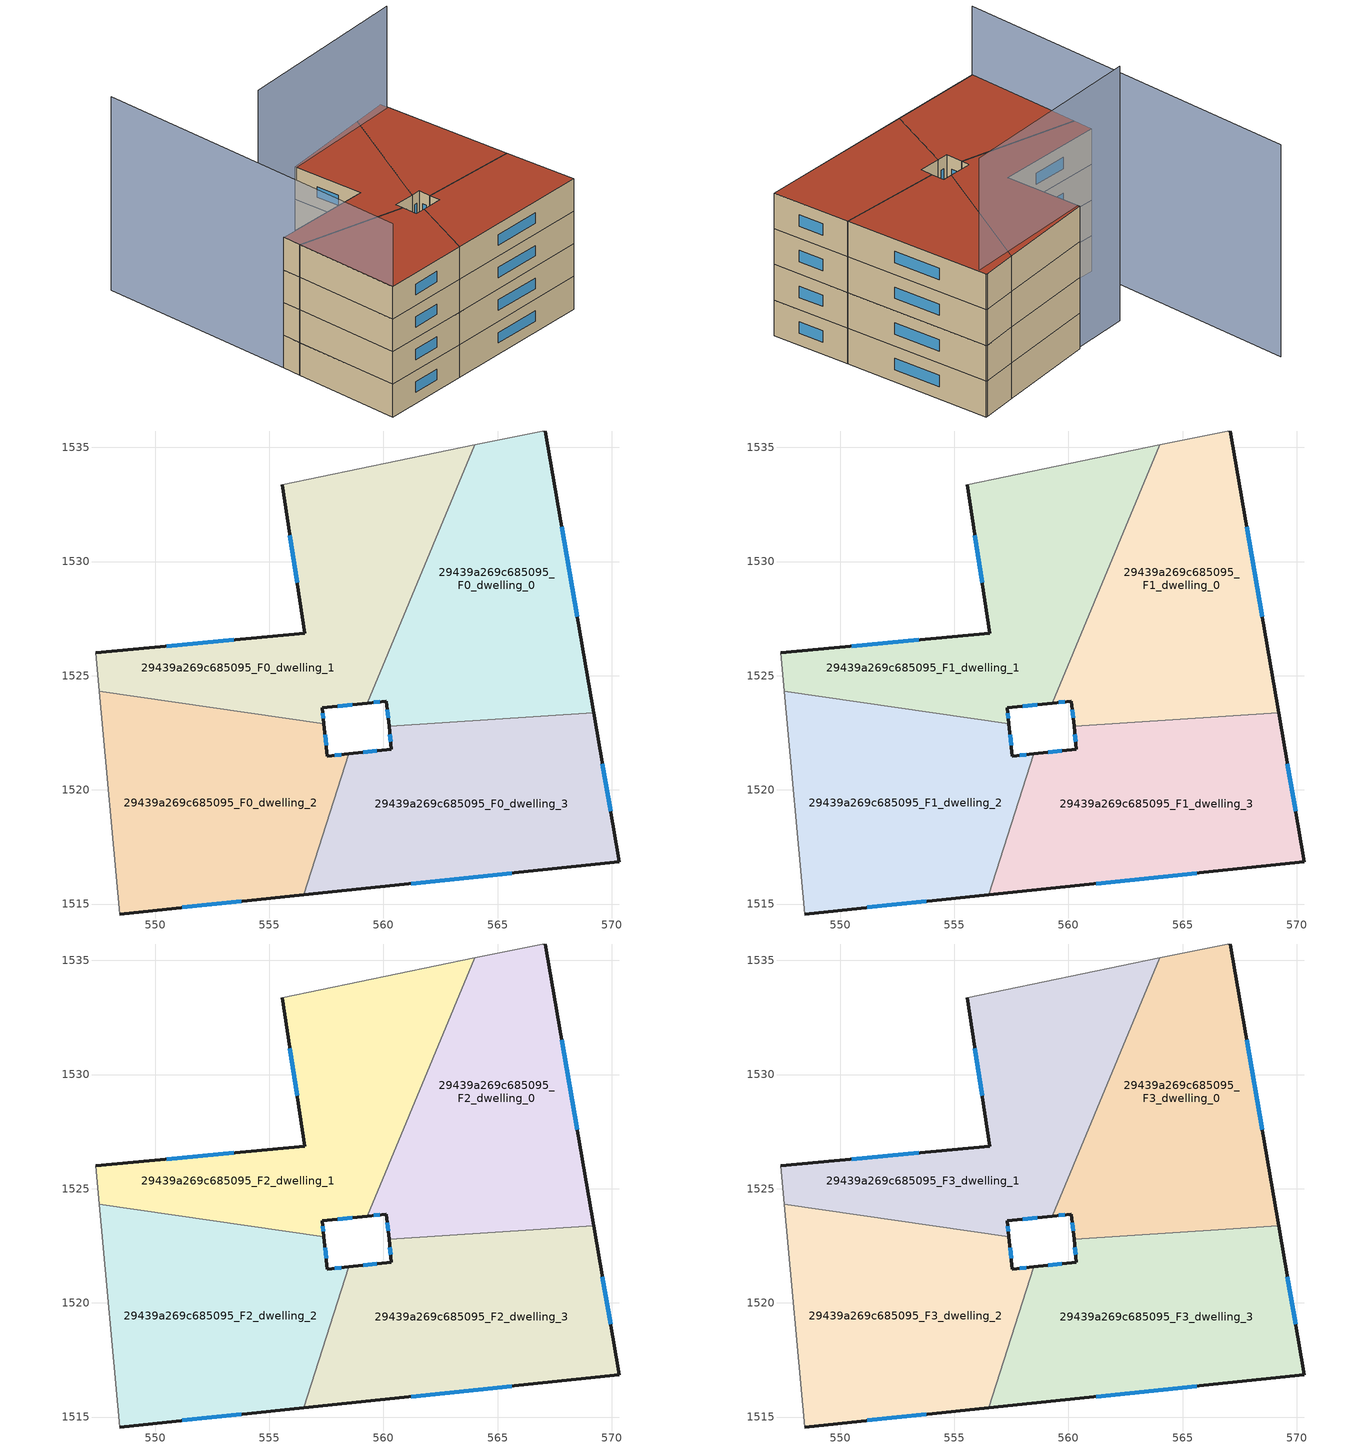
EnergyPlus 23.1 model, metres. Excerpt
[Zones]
29439a269c685095_F0_dwelling_0
 floor ground (EU_floor_Construction): 567.08,1535.71 569.2,1523.37 560.25,1522.78 560.13,1523.89 559.3,1523.8 563.99,1535.1 566.95,1535.71 z0
 wall outside (EU_wall_Construction): 569.2,1523.37 567.08,1535.71 / 559.3,1523.8 560.13,1523.89 560.25,1522.78 z0:3
 wall adiabatic (EU_wall_Construction): 567.08,1535.71 566.95,1535.71 563.99,1535.1 z0:3
 wall to 29439a269c685095_F0_dwelling_3 (EU_wall_Construction): 560.25,1522.78 569.2,1523.37 z0:3
 wall to 29439a269c685095_F0_dwelling_1 (EU_wall_Construction): 563.99,1535.1 559.3,1523.8 z0:3
 window (EU_Window_Construction): 568.48,1527.57 567.8,1531.52 / 560.17,1523.51 560.21,1523.15 / 559.58,1523.83 559.85,1523.86 z1.02:1.98
29439a269c685095_F0_dwelling_1
 floor ground (EU_floor_Construction): 563.99,1535.1 559.3,1523.8 557.32,1523.6 557.4,1522.89 547.56,1524.32 547.4,1526.01 556.56,1526.85 555.56,1533.37 z0
 wall outside (EU_wall_Construction): 555.56,1533.37 556.56,1526.85 547.4,1526.01 / 557.4,1522.89 557.32,1523.6 559.3,1523.8 z0:3
 wall adiabatic (EU_wall_Construction): 563.99,1535.1 555.56,1533.37 / 547.4,1526.01 547.56,1524.32 z0:3
 wall to 29439a269c685095_F0_dwelling_2 (EU_wall_Construction): 547.56,1524.32 557.4,1522.89 z0:3
 window (EU_Window_Construction): 555.9,1531.15 556.22,1529.07 / 558,1523.67 558.63,1523.73 / 557.37,1523.13 557.35,1523.36 / 553.44,1526.57 550.52,1526.3 z1.02:1.98
29439a269c685095_F0_dwelling_2
 floor ground (EU_floor_Construction): 557.4,1522.89 557.54,1521.48 558.48,1521.58 556.51,1515.4 548.45,1514.56 547.56,1524.32 z0
 wall outside (EU_wall_Construction): 558.48,1521.58 557.54,1521.48 557.4,1522.89 / 548.45,1514.56 556.51,1515.4 z0:3
 wall adiabatic (EU_wall_Construction): 547.56,1524.32 548.45,1514.56 z0:3
 wall to 29439a269c685095_F0_dwelling_3 (EU_wall_Construction): 556.51,1515.4 558.48,1521.58 z0:3
 window (EU_Window_Construction): 557.49,1521.96 557.44,1522.41 / 558.16,1521.54 557.86,1521.51 / 551.19,1514.85 553.77,1515.12 z1.02:1.98
29439a269c685095_F0_dwelling_3
 floor ground (EU_floor_Construction): 569.2,1523.37 570.33,1516.84 556.51,1515.4 558.48,1521.58 560.35,1521.77 560.25,1522.78 z0
 wall outside (EU_wall_Construction): 560.25,1522.78 560.35,1521.77 558.48,1521.58 / 556.51,1515.4 570.33,1516.84 569.2,1523.37 z0:3
 window (EU_Window_Construction): 559.72,1521.7 559.12,1521.64 / 560.28,1522.43 560.32,1522.11 / 569.95,1519.07 569.59,1521.15 / 561.21,1515.89 565.63,1516.35 z1.02:1.98
29439a269c685095_F1_dwelling_0
 floor to 29439a269c685095_F0_dwelling_0 (EU_floor_Construction): 567.08,1535.71 569.2,1523.37 560.25,1522.78 560.13,1523.89 559.3,1523.8 563.99,1535.1 566.95,1535.71 z3
 wall outside (EU_wall_Construction): 569.2,1523.37 567.08,1535.71 / 559.3,1523.8 560.13,1523.89 560.25,1522.78 z3:6
 wall adiabatic (EU_wall_Construction): 567.08,1535.71 566.95,1535.71 563.99,1535.1 z3:6
 wall to 29439a269c685095_F1_dwelling_3 (EU_wall_Construction): 560.25,1522.78 569.2,1523.37 z3:6
 wall to 29439a269c685095_F1_dwelling_1 (EU_wall_Construction): 563.99,1535.1 559.3,1523.8 z3:6
 window (EU_Window_Construction): 568.48,1527.57 567.8,1531.52 / 560.17,1523.51 560.21,1523.15 / 559.58,1523.83 559.85,1523.86 z4.02:4.98
29439a269c685095_F1_dwelling_1
 floor to 29439a269c685095_F0_dwelling_1 (EU_floor_Construction): 563.99,1535.1 559.3,1523.8 557.32,1523.6 557.4,1522.89 547.56,1524.32 547.4,1526.01 556.56,1526.85 555.56,1533.37 z3
 wall outside (EU_wall_Construction): 555.56,1533.37 556.56,1526.85 547.4,1526.01 / 557.4,1522.89 557.32,1523.6 559.3,1523.8 z3:6
 wall adiabatic (EU_wall_Construction): 563.99,1535.1 555.56,1533.37 / 547.4,1526.01 547.56,1524.32 z3:6
 wall to 29439a269c685095_F1_dwelling_2 (EU_wall_Construction): 547.56,1524.32 557.4,1522.89 z3:6
 window (EU_Window_Construction): 555.9,1531.15 556.22,1529.07 / 558,1523.67 558.63,1523.73 / 557.37,1523.13 557.35,1523.36 / 553.44,1526.57 550.52,1526.3 z4.02:4.98
29439a269c685095_F1_dwelling_2
 floor to 29439a269c685095_F0_dwelling_2 (EU_floor_Construction): 557.4,1522.89 557.54,1521.48 558.48,1521.58 556.51,1515.4 548.45,1514.56 547.56,1524.32 z3
 wall outside (EU_wall_Construction): 558.48,1521.58 557.54,1521.48 557.4,1522.89 / 548.45,1514.56 556.51,1515.4 z3:6
 wall adiabatic (EU_wall_Construction): 547.56,1524.32 548.45,1514.56 z3:6
 wall to 29439a269c685095_F1_dwelling_3 (EU_wall_Construction): 556.51,1515.4 558.48,1521.58 z3:6
 window (EU_Window_Construction): 557.49,1521.96 557.44,1522.41 / 558.16,1521.54 557.86,1521.51 / 551.19,1514.85 553.77,1515.12 z4.02:4.98
29439a269c685095_F1_dwelling_3
 floor to 29439a269c685095_F0_dwelling_3 (EU_floor_Construction): 569.2,1523.37 570.33,1516.84 556.51,1515.4 558.48,1521.58 560.35,1521.77 560.25,1522.78 z3
 wall outside (EU_wall_Construction): 560.25,1522.78 560.35,1521.77 558.48,1521.58 / 556.51,1515.4 570.33,1516.84 569.2,1523.37 z3:6
 window (EU_Window_Construction): 559.72,1521.7 559.12,1521.64 / 560.28,1522.43 560.32,1522.11 / 569.95,1519.07 569.59,1521.15 / 561.21,1515.89 565.63,1516.35 z4.02:4.98
29439a269c685095_F2_dwelling_0
 floor to 29439a269c685095_F1_dwelling_0 (EU_floor_Construction): 567.08,1535.71 569.2,1523.37 560.25,1522.78 560.13,1523.89 559.3,1523.8 563.99,1535.1 566.95,1535.71 z6
 wall outside (EU_wall_Construction): 569.2,1523.37 567.08,1535.71 / 559.3,1523.8 560.13,1523.89 560.25,1522.78 z6:9
 wall adiabatic (EU_wall_Construction): 567.08,1535.71 566.95,1535.71 563.99,1535.1 z6:9
 wall to 29439a269c685095_F2_dwelling_3 (EU_wall_Construction): 560.25,1522.78 569.2,1523.37 z6:9
 wall to 29439a269c685095_F2_dwelling_1 (EU_wall_Construction): 563.99,1535.1 559.3,1523.8 z6:9
 window (EU_Window_Construction): 568.48,1527.57 567.8,1531.52 / 560.17,1523.51 560.21,1523.15 / 559.58,1523.83 559.85,1523.86 z7.02:7.98
29439a269c685095_F2_dwelling_1
 floor to 29439a269c685095_F1_dwelling_1 (EU_floor_Construction): 563.99,1535.1 559.3,1523.8 557.32,1523.6 557.4,1522.89 547.56,1524.32 547.4,1526.01 556.56,1526.85 555.56,1533.37 z6
 wall outside (EU_wall_Construction): 555.56,1533.37 556.56,1526.85 547.4,1526.01 / 557.4,1522.89 557.32,1523.6 559.3,1523.8 z6:9
 wall adiabatic (EU_wall_Construction): 563.99,1535.1 555.56,1533.37 / 547.4,1526.01 547.56,1524.32 z6:9
 wall to 29439a269c685095_F2_dwelling_2 (EU_wall_Construction): 547.56,1524.32 557.4,1522.89 z6:9
 window (EU_Window_Construction): 555.9,1531.15 556.22,1529.07 / 558,1523.67 558.63,1523.73 / 557.37,1523.13 557.35,1523.36 / 553.44,1526.57 550.52,1526.3 z7.02:7.98
29439a269c685095_F2_dwelling_2
 floor to 29439a269c685095_F1_dwelling_2 (EU_floor_Construction): 557.4,1522.89 557.54,1521.48 558.48,1521.58 556.51,1515.4 548.45,1514.56 547.56,1524.32 z6
 wall outside (EU_wall_Construction): 558.48,1521.58 557.54,1521.48 557.4,1522.89 / 548.45,1514.56 556.51,1515.4 z6:9
 wall adiabatic (EU_wall_Construction): 547.56,1524.32 548.45,1514.56 z6:9
 wall to 29439a269c685095_F2_dwelling_3 (EU_wall_Construction): 556.51,1515.4 558.48,1521.58 z6:9
 window (EU_Window_Construction): 557.49,1521.96 557.44,1522.41 / 558.16,1521.54 557.86,1521.51 / 551.19,1514.85 553.77,1515.12 z7.02:7.98
29439a269c685095_F2_dwelling_3
 floor to 29439a269c685095_F1_dwelling_3 (EU_floor_Construction): 569.2,1523.37 570.33,1516.84 556.51,1515.4 558.48,1521.58 560.35,1521.77 560.25,1522.78 z6
 wall outside (EU_wall_Construction): 560.25,1522.78 560.35,1521.77 558.48,1521.58 / 556.51,1515.4 570.33,1516.84 569.2,1523.37 z6:9
 window (EU_Window_Construction): 559.72,1521.7 559.12,1521.64 / 560.28,1522.43 560.32,1522.11 / 569.95,1519.07 569.59,1521.15 / 561.21,1515.89 565.63,1516.35 z7.02:7.98
29439a269c685095_F3_dwelling_0
 floor to 29439a269c685095_F2_dwelling_0 (EU_floor_Construction): 567.08,1535.71 569.2,1523.37 560.25,1522.78 560.13,1523.89 559.3,1523.8 563.99,1535.1 566.95,1535.71 z9
 wall outside (EU_wall_Construction): 569.2,1523.37 567.08,1535.71 / 559.3,1523.8 560.13,1523.89 560.25,1522.78 z9:12
 wall adiabatic (EU_wall_Construction): 567.08,1535.71 566.95,1535.71 563.99,1535.1 z9:12
 wall to 29439a269c685095_F3_dwelling_3 (EU_wall_Construction): 560.25,1522.78 569.2,1523.37 z9:12
 wall to 29439a269c685095_F3_dwelling_1 (EU_wall_Construction): 563.99,1535.1 559.3,1523.8 z9:12
 window (EU_Window_Construction): 568.48,1527.57 567.8,1531.52 / 560.17,1523.51 560.21,1523.15 / 559.58,1523.83 559.85,1523.86 z10.02:10.98
 roof outside (EU_roof_Construction): 569.2,1523.37 567.08,1535.71 566.95,1535.71 563.99,1535.1 559.3,1523.8 560.13,1523.89 560.25,1522.78 z12
29439a269c685095_F3_dwelling_1
 floor to 29439a269c685095_F2_dwelling_1 (EU_floor_Construction): 563.99,1535.1 559.3,1523.8 557.32,1523.6 557.4,1522.89 547.56,1524.32 547.4,1526.01 556.56,1526.85 555.56,1533.37 z9
 wall outside (EU_wall_Construction): 555.56,1533.37 556.56,1526.85 547.4,1526.01 / 557.4,1522.89 557.32,1523.6 559.3,1523.8 z9:12
 wall adiabatic (EU_wall_Construction): 563.99,1535.1 555.56,1533.37 / 547.4,1526.01 547.56,1524.32 z9:12
 wall to 29439a269c685095_F3_dwelling_2 (EU_wall_Construction): 547.56,1524.32 557.4,1522.89 z9:12
 window (EU_Window_Construction): 555.9,1531.15 556.22,1529.07 / 558,1523.67 558.63,1523.73 / 557.37,1523.13 557.35,1523.36 / 553.44,1526.57 550.52,1526.3 z10.02:10.98
 roof outside (EU_roof_Construction): 559.3,1523.8 563.99,1535.1 555.56,1533.37 556.56,1526.85 547.4,1526.01 547.56,1524.32 557.4,1522.89 557.32,1523.6 z12
29439a269c685095_F3_dwelling_2
 floor to 29439a269c685095_F2_dwelling_2 (EU_floor_Construction): 557.4,1522.89 557.54,1521.48 558.48,1521.58 556.51,1515.4 548.45,1514.56 547.56,1524.32 z9
 wall outside (EU_wall_Construction): 558.48,1521.58 557.54,1521.48 557.4,1522.89 / 548.45,1514.56 556.51,1515.4 z9:12
 wall adiabatic (EU_wall_Construction): 547.56,1524.32 548.45,1514.56 z9:12
 wall to 29439a269c685095_F3_dwelling_3 (EU_wall_Construction): 556.51,1515.4 558.48,1521.58 z9:12
 window (EU_Window_Construction): 557.49,1521.96 557.44,1522.41 / 558.16,1521.54 557.86,1521.51 / 551.19,1514.85 553.77,1515.12 z10.02:10.98
 roof outside (EU_roof_Construction): 556.51,1515.4 558.48,1521.58 557.54,1521.48 557.4,1522.89 547.56,1524.32 548.45,1514.56 z12
29439a269c685095_F3_dwelling_3
 floor to 29439a269c685095_F2_dwelling_3 (EU_floor_Construction): 569.2,1523.37 570.33,1516.84 556.51,1515.4 558.48,1521.58 560.35,1521.77 560.25,1522.78 z9
 wall outside (EU_wall_Construction): 560.25,1522.78 560.35,1521.77 558.48,1521.58 / 556.51,1515.4 570.33,1516.84 569.2,1523.37 z9:12
 window (EU_Window_Construction): 559.72,1521.7 559.12,1521.64 / 560.28,1522.43 560.32,1522.11 / 569.95,1519.07 569.59,1521.15 / 561.21,1515.89 565.63,1516.35 z10.02:10.98
 roof outside (EU_roof_Construction): 570.33,1516.84 569.2,1523.37 560.25,1522.78 560.35,1521.77 558.48,1521.58 556.51,1515.4 z12
shading: 567.07,1534.94 550.74,1532.45 z0:21.4; 545.74,1544.14 548.45,1514.56 z0:17.8
[Building]
EU S2 Campaign: North Axis=0; Terrain=City; Solar Distribution=FullExterior
[Site:Location]
Vienna: Latitude=48; Longitude=16.5; Time Zone=1; Elevation=183
[SizingPeriod:WeatherFileDays]
AnnualSizingPeriod: Begin Month=1; Begin Day of Month=1; End Month=12; End Day of Month=31; Day of Week for Start Day=Monday; Use Weather File Daylight Saving Period=No; Use Weather File Rain and Snow Indicators=No
[MATERIAL]
EU_InternalMass_Material: Roughness=MediumRough; Thickness=0.1; Conductivity=1; Density=1800; Specific Heat=900; Thermal Absorptance=0.9; Solar Absorptance=0.7; Visible Absorptance=0.7
[MATERIAL:NOMASS] Roughness=MediumRough; Thermal Absorptance=0.9; Solar Absorptance=0.7; Visible Absorptance=0.7
Name | Thermal Resistance
EU_wall_NoMass | 0.942466
EU_roof_NoMass | 0.551687
EU_floor_NoMass | 0.66527
[WINDOWMATERIAL:SIMPLEGLAZINGSYSTEM]
EU_Window_SimpleGlazing: UFactor=2.03367; Solar Heat Gain Coefficient=0.65; Visible Transmittance=0.65
[CONSTRUCTION]
EU_wall_Construction: EU_wall_NoMass
EU_roof_Construction: EU_roof_NoMass
EU_floor_Construction: EU_floor_NoMass
EU_Window_Construction: EU_Window_SimpleGlazing
EU_InternalMass_Construction: EU_InternalMass_Material
[ZONE] Type=1; Multiplier=1; Ceiling Height=autocalculate; Floor Area=autocalculate; Part of Total Floor Area=Yes
Name | Volume
29439a269c685095_F0_dwelling_0 | 243.404
29439a269c685095_F1_dwelling_0; 29439a269c685095_F2_dwelling_0; 29439a269c685095_F3_dwelling_0 | 243.403
29439a269c685095_F0_dwelling_1; 29439a269c685095_F0_dwelling_2; 29439a269c685095_F1_dwelling_2; 29439a269c685095_F2_dwelling_2; 29439a269c685095_F3_dwelling_2 | 243.401
29439a269c685095_F1_dwelling_1; 29439a269c685095_F2_dwelling_1; 29439a269c685095_F3_dwelling_1 | 243.4
29439a269c685095_F0_dwelling_3 | 243.398
29439a269c685095_F1_dwelling_3; 29439a269c685095_F2_dwelling_3; 29439a269c685095_F3_dwelling_3 | 243.397
[INTERNALMASS] Construction=EU_InternalMass_Construction
Name | Zone or ZoneList | Surface Area
29439a269c685095_F0_dwelling_0_EU_InternalMass | 29439a269c685095_F0_dwelling_0 | 81.1343
29439a269c685095_F0_dwelling_1_EU_InternalMass | 29439a269c685095_F0_dwelling_1 | 81.1335
29439a269c685095_F0_dwelling_2_EU_InternalMass | 29439a269c685095_F0_dwelling_2 | 81.1333
29439a269c685095_F0_dwelling_3_EU_InternalMass | 29439a269c685095_F0_dwelling_3 | 81.1328
29439a269c685095_F1_dwelling_0_EU_InternalMass | 29439a269c685095_F1_dwelling_0 | 81.1343
29439a269c685095_F1_dwelling_1_EU_InternalMass | 29439a269c685095_F1_dwelling_1 | 81.1335
29439a269c685095_F1_dwelling_2_EU_InternalMass | 29439a269c685095_F1_dwelling_2 | 81.1333
29439a269c685095_F1_dwelling_3_EU_InternalMass | 29439a269c685095_F1_dwelling_3 | 81.1328
29439a269c685095_F2_dwelling_0_EU_InternalMass | 29439a269c685095_F2_dwelling_0 | 81.1343
29439a269c685095_F2_dwelling_1_EU_InternalMass | 29439a269c685095_F2_dwelling_1 | 81.1335
29439a269c685095_F2_dwelling_2_EU_InternalMass | 29439a269c685095_F2_dwelling_2 | 81.1333
29439a269c685095_F2_dwelling_3_EU_InternalMass | 29439a269c685095_F2_dwelling_3 | 81.1328
29439a269c685095_F3_dwelling_0_EU_InternalMass | 29439a269c685095_F3_dwelling_0 | 81.1343
29439a269c685095_F3_dwelling_1_EU_InternalMass | 29439a269c685095_F3_dwelling_1 | 81.1335
29439a269c685095_F3_dwelling_2_EU_InternalMass | 29439a269c685095_F3_dwelling_2 | 81.1333
29439a269c685095_F3_dwelling_3_EU_InternalMass | 29439a269c685095_F3_dwelling_3 | 81.1328
[OTHEREQUIPMENT] Fuel Type=Electricity; Design Level Calculation Method=Watts/Area; Power per Zone Floor Area=1; Fraction Latent=0; Fraction Radiant=0; Fraction Lost=0; Carbon Dioxide Generation Rate=0; EndUse Subcategory=EU_Step8_InternalGains
Name | Zone or ZoneList or Space or SpaceList | Schedule
EU_Step8_InternalGain_29439a269c685095_F0_dwelling_0_f000 | 29439a269c685095_F0_dwelling_0 | EU_Step8_GainSchedule_29439a269c685095_F0_dwelling_0_f000
EU_Step8_InternalGain_29439a269c685095_F0_dwelling_1_f000 | 29439a269c685095_F0_dwelling_1 | EU_Step8_GainSchedule_29439a269c685095_F0_dwelling_1_f000
EU_Step8_InternalGain_29439a269c685095_F0_dwelling_2_f000 | 29439a269c685095_F0_dwelling_2 | EU_Step8_GainSchedule_29439a269c685095_F0_dwelling_2_f000
EU_Step8_InternalGain_29439a269c685095_F0_dwelling_3_f000 | 29439a269c685095_F0_dwelling_3 | EU_Step8_GainSchedule_29439a269c685095_F0_dwelling_3_f000
EU_Step8_InternalGain_29439a269c685095_F1_dwelling_0_f000 | 29439a269c685095_F1_dwelling_0 | EU_Step8_GainSchedule_29439a269c685095_F1_dwelling_0_f000
EU_Step8_InternalGain_29439a269c685095_F1_dwelling_1_f000 | 29439a269c685095_F1_dwelling_1 | EU_Step8_GainSchedule_29439a269c685095_F1_dwelling_1_f000
EU_Step8_InternalGain_29439a269c685095_F1_dwelling_2_f000 | 29439a269c685095_F1_dwelling_2 | EU_Step8_GainSchedule_29439a269c685095_F1_dwelling_2_f000
EU_Step8_InternalGain_29439a269c685095_F1_dwelling_3_f000 | 29439a269c685095_F1_dwelling_3 | EU_Step8_GainSchedule_29439a269c685095_F1_dwelling_3_f000
EU_Step8_InternalGain_29439a269c685095_F2_dwelling_0_f000 | 29439a269c685095_F2_dwelling_0 | EU_Step8_GainSchedule_29439a269c685095_F2_dwelling_0_f000
EU_Step8_InternalGain_29439a269c685095_F2_dwelling_1_f000 | 29439a269c685095_F2_dwelling_1 | EU_Step8_GainSchedule_29439a269c685095_F2_dwelling_1_f000
EU_Step8_InternalGain_29439a269c685095_F2_dwelling_2_f000 | 29439a269c685095_F2_dwelling_2 | EU_Step8_GainSchedule_29439a269c685095_F2_dwelling_2_f000
EU_Step8_InternalGain_29439a269c685095_F2_dwelling_3_f000 | 29439a269c685095_F2_dwelling_3 | EU_Step8_GainSchedule_29439a269c685095_F2_dwelling_3_f000
EU_Step8_InternalGain_29439a269c685095_F3_dwelling_0_f000 | 29439a269c685095_F3_dwelling_0 | EU_Step8_GainSchedule_29439a269c685095_F3_dwelling_0_f000
EU_Step8_InternalGain_29439a269c685095_F3_dwelling_1_f000 | 29439a269c685095_F3_dwelling_1 | EU_Step8_GainSchedule_29439a269c685095_F3_dwelling_1_f000
EU_Step8_InternalGain_29439a269c685095_F3_dwelling_2_f000 | 29439a269c685095_F3_dwelling_2 | EU_Step8_GainSchedule_29439a269c685095_F3_dwelling_2_f000
EU_Step8_InternalGain_29439a269c685095_F3_dwelling_3_f000 | 29439a269c685095_F3_dwelling_3 | EU_Step8_GainSchedule_29439a269c685095_F3_dwelling_3_f000
[ZONEVENTILATION:DESIGNFLOWRATE] Schedule=EU_AlwaysOn; Design Flow Rate Calculation Method=AirChanges/Hour; Air Changes per Hour=0.530523; Ventilation Type=Natural; Fan Pressure Rise=0; Fan Total Efficiency=1; Constant Term Coefficient=1; Temperature Term Coefficient=0; Velocity Term Coefficient=0; Velocity Squared Term Coefficient=0; Minimum Indoor Temperature=-100; Maximum Indoor Temperature=100; Delta Temperature=-100; Minimum Outdoor Temperature=-100; Maximum Outdoor Temperature=100; Maximum Wind Speed=40
Name | Zone or ZoneList or Space or SpaceList
EU_ConstantAir_29439a269c685095_F0_dwelling_0 | 29439a269c685095_F0_dwelling_0
EU_ConstantAir_29439a269c685095_F0_dwelling_1 | 29439a269c685095_F0_dwelling_1
EU_ConstantAir_29439a269c685095_F0_dwelling_2 | 29439a269c685095_F0_dwelling_2
EU_ConstantAir_29439a269c685095_F0_dwelling_3 | 29439a269c685095_F0_dwelling_3
EU_ConstantAir_29439a269c685095_F1_dwelling_0 | 29439a269c685095_F1_dwelling_0
EU_ConstantAir_29439a269c685095_F1_dwelling_1 | 29439a269c685095_F1_dwelling_1
EU_ConstantAir_29439a269c685095_F1_dwelling_2 | 29439a269c685095_F1_dwelling_2
EU_ConstantAir_29439a269c685095_F1_dwelling_3 | 29439a269c685095_F1_dwelling_3
EU_ConstantAir_29439a269c685095_F2_dwelling_0 | 29439a269c685095_F2_dwelling_0
EU_ConstantAir_29439a269c685095_F2_dwelling_1 | 29439a269c685095_F2_dwelling_1
EU_ConstantAir_29439a269c685095_F2_dwelling_2 | 29439a269c685095_F2_dwelling_2
EU_ConstantAir_29439a269c685095_F2_dwelling_3 | 29439a269c685095_F2_dwelling_3
EU_ConstantAir_29439a269c685095_F3_dwelling_0 | 29439a269c685095_F3_dwelling_0
EU_ConstantAir_29439a269c685095_F3_dwelling_1 | 29439a269c685095_F3_dwelling_1
EU_ConstantAir_29439a269c685095_F3_dwelling_2 | 29439a269c685095_F3_dwelling_2
EU_ConstantAir_29439a269c685095_F3_dwelling_3 | 29439a269c685095_F3_dwelling_3
[HVACTEMPLATE:THERMOSTAT] Constant Heating Setpoint=20; Constant Cooling Setpoint=50
EU_HeatOnly_29439a269c685095_F0_dwelling_0; EU_HeatOnly_29439a269c685095_F0_dwelling_1; EU_HeatOnly_29439a269c685095_F0_dwelling_2; EU_HeatOnly_29439a269c685095_F0_dwelling_3; EU_HeatOnly_29439a269c685095_F1_dwelling_0; EU_HeatOnly_29439a269c685095_F1_dwelling_1; EU_HeatOnly_29439a269c685095_F1_dwelling_2; EU_HeatOnly_29439a269c685095_F1_dwelling_3; EU_HeatOnly_29439a269c685095_F2_dwelling_0; EU_HeatOnly_29439a269c685095_F2_dwelling_1; EU_HeatOnly_29439a269c685095_F2_dwelling_2; EU_HeatOnly_29439a269c685095_F2_dwelling_3; EU_HeatOnly_29439a269c685095_F3_dwelling_0; EU_HeatOnly_29439a269c685095_F3_dwelling_1; EU_HeatOnly_29439a269c685095_F3_dwelling_2; EU_HeatOnly_29439a269c685095_F3_dwelling_3
[HVACTEMPLATE:ZONE:IDEALLOADSAIRSYSTEM] System Availability Schedule=EU_AlwaysOn; Maximum Heating Supply Air Temperature=50; Minimum Cooling Supply Air Temperature=13; Maximum Heating Supply Air Humidity Ratio=0.0156; Minimum Cooling Supply Air Humidity Ratio=0.0077; Heating Limit=NoLimit; Cooling Limit=NoLimit; Heating Availability Schedule=EU_AlwaysOn; Cooling Availability Schedule=EU_CoolingOff; Dehumidification Control Type=ConstantSensibleHeatRatio; Cooling Sensible Heat Ratio=0.7; Dehumidification Setpoint=60; Humidification Control Type=None; Humidification Setpoint=30; Outdoor Air Method=None; Outdoor Air Flow Rate per Person=0.00944; Outdoor Air Flow Rate per Zone Floor Area=0; Outdoor Air Flow Rate per Zone=0; Demand Controlled Ventilation Type=None; Outdoor Air Economizer Type=NoEconomizer; Heat Recovery Type=None; Sensible Heat Recovery Effectiveness=0.7; Latent Heat Recovery Effectiveness=0.65
Name | Template Thermostat
29439a269c685095_F0_dwelling_0 | EU_HeatOnly_29439a269c685095_F0_dwelling_0
29439a269c685095_F0_dwelling_1 | EU_HeatOnly_29439a269c685095_F0_dwelling_1
29439a269c685095_F0_dwelling_2 | EU_HeatOnly_29439a269c685095_F0_dwelling_2
29439a269c685095_F0_dwelling_3 | EU_HeatOnly_29439a269c685095_F0_dwelling_3
29439a269c685095_F1_dwelling_0 | EU_HeatOnly_29439a269c685095_F1_dwelling_0
29439a269c685095_F1_dwelling_1 | EU_HeatOnly_29439a269c685095_F1_dwelling_1
29439a269c685095_F1_dwelling_2 | EU_HeatOnly_29439a269c685095_F1_dwelling_2
29439a269c685095_F1_dwelling_3 | EU_HeatOnly_29439a269c685095_F1_dwelling_3
29439a269c685095_F2_dwelling_0 | EU_HeatOnly_29439a269c685095_F2_dwelling_0
29439a269c685095_F2_dwelling_1 | EU_HeatOnly_29439a269c685095_F2_dwelling_1
29439a269c685095_F2_dwelling_2 | EU_HeatOnly_29439a269c685095_F2_dwelling_2
29439a269c685095_F2_dwelling_3 | EU_HeatOnly_29439a269c685095_F2_dwelling_3
29439a269c685095_F3_dwelling_0 | EU_HeatOnly_29439a269c685095_F3_dwelling_0
29439a269c685095_F3_dwelling_1 | EU_HeatOnly_29439a269c685095_F3_dwelling_1
29439a269c685095_F3_dwelling_2 | EU_HeatOnly_29439a269c685095_F3_dwelling_2
29439a269c685095_F3_dwelling_3 | EU_HeatOnly_29439a269c685095_F3_dwelling_3
[SIZING:ZONE] Zone Cooling Design Supply Air Temperature Input Method=SupplyAirTemperature; Zone Cooling Design Supply Air Temperature=13; Zone Heating Design Supply Air Temperature Input Method=SupplyAirTemperature; Zone Heating Design Supply Air Temperature=50; Zone Cooling Design Supply Air Humidity Ratio=0.008; Zone Heating Design Supply Air Humidity Ratio=0.008; Cooling Design Air Flow Method=DesignDay; Cooling Design Air Flow Rate=0; Cooling Minimum Air Flow per Zone Floor Area=0.000762; Cooling Minimum Air Flow=0; Cooling Minimum Air Flow Fraction=0.2; Heating Design Air Flow Method=DesignDay; Heating Design Air Flow Rate=0; Heating Maximum Air Flow per Zone Floor Area=0.002032; Heating Maximum Air Flow=0.141576; Heating Maximum Air Flow Fraction=0.3; Account for Dedicated Outdoor Air System=No; Dedicated Outdoor Air System Control Strategy=NeutralSupplyAir; Dedicated Outdoor Air Low Setpoint Temperature for Design=autosize; Dedicated Outdoor Air High Setpoint Temperature for Design=autosize; Zone Load Sizing Method=Sensible Load Only No Latent Load; Zone Latent Cooling Design Supply Air Humidity Ratio Input Method=HumidityRatioDifference; Zone Cooling Design Supply Air Humidity Ratio Difference=0.005; Zone Latent Heating Design Supply Air Humidity Ratio Input Method=HumidityRatioDifference; Zone Humidification Design Supply Air Humidity Ratio Difference=0.005
29439a269c685095_F0_dwelling_0; 29439a269c685095_F0_dwelling_1; 29439a269c685095_F0_dwelling_2; 29439a269c685095_F0_dwelling_3; 29439a269c685095_F1_dwelling_0; 29439a269c685095_F1_dwelling_1; 29439a269c685095_F1_dwelling_2; 29439a269c685095_F1_dwelling_3; 29439a269c685095_F2_dwelling_0; 29439a269c685095_F2_dwelling_1; 29439a269c685095_F2_dwelling_2; 29439a269c685095_F2_dwelling_3; 29439a269c685095_F3_dwelling_0; 29439a269c685095_F3_dwelling_1; 29439a269c685095_F3_dwelling_2; 29439a269c685095_F3_dwelling_3
[SCHEDULE:CONSTANT]
Name | Hourly Value
EU_AlwaysOn | 1
EU_CoolingOff | 0
[SCHEDULE:FILE] Column Number=1; Rows to Skip at Top=0; Number of Hours of Data=8760; Column Separator=Comma; Interpolate to Timestep=No; Minutes per Item=60; Adjust Schedule for Daylight Savings=Yes
Name | File
EU_Step8_GainSchedule_29439a269c685095_F0_dwelling_0_f000 | ../../schedules/29439a269c685095/29439a269c685095_F0_dwelling_0_f000_gain.csv
EU_Step8_GainSchedule_29439a269c685095_F0_dwelling_1_f000 | ../../schedules/29439a269c685095/29439a269c685095_F0_dwelling_1_f000_gain.csv
EU_Step8_GainSchedule_29439a269c685095_F0_dwelling_2_f000 | ../../schedules/29439a269c685095/29439a269c685095_F0_dwelling_2_f000_gain.csv
EU_Step8_GainSchedule_29439a269c685095_F0_dwelling_3_f000 | ../../schedules/29439a269c685095/29439a269c685095_F0_dwelling_3_f000_gain.csv
EU_Step8_GainSchedule_29439a269c685095_F1_dwelling_0_f000 | ../../schedules/29439a269c685095/29439a269c685095_F1_dwelling_0_f000_gain.csv
EU_Step8_GainSchedule_29439a269c685095_F1_dwelling_1_f000 | ../../schedules/29439a269c685095/29439a269c685095_F1_dwelling_1_f000_gain.csv
EU_Step8_GainSchedule_29439a269c685095_F1_dwelling_2_f000 | ../../schedules/29439a269c685095/29439a269c685095_F1_dwelling_2_f000_gain.csv
EU_Step8_GainSchedule_29439a269c685095_F1_dwelling_3_f000 | ../../schedules/29439a269c685095/29439a269c685095_F1_dwelling_3_f000_gain.csv
EU_Step8_GainSchedule_29439a269c685095_F2_dwelling_0_f000 | ../../schedules/29439a269c685095/29439a269c685095_F2_dwelling_0_f000_gain.csv
EU_Step8_GainSchedule_29439a269c685095_F2_dwelling_1_f000 | ../../schedules/29439a269c685095/29439a269c685095_F2_dwelling_1_f000_gain.csv
EU_Step8_GainSchedule_29439a269c685095_F2_dwelling_2_f000 | ../../schedules/29439a269c685095/29439a269c685095_F2_dwelling_2_f000_gain.csv
EU_Step8_GainSchedule_29439a269c685095_F2_dwelling_3_f000 | ../../schedules/29439a269c685095/29439a269c685095_F2_dwelling_3_f000_gain.csv
EU_Step8_GainSchedule_29439a269c685095_F3_dwelling_0_f000 | ../../schedules/29439a269c685095/29439a269c685095_F3_dwelling_0_f000_gain.csv
EU_Step8_GainSchedule_29439a269c685095_F3_dwelling_1_f000 | ../../schedules/29439a269c685095/29439a269c685095_F3_dwelling_1_f000_gain.csv
EU_Step8_GainSchedule_29439a269c685095_F3_dwelling_2_f000 | ../../schedules/29439a269c685095/29439a269c685095_F3_dwelling_2_f000_gain.csv
EU_Step8_GainSchedule_29439a269c685095_F3_dwelling_3_f000 | ../../schedules/29439a269c685095/29439a269c685095_F3_dwelling_3_f000_gain.csv
